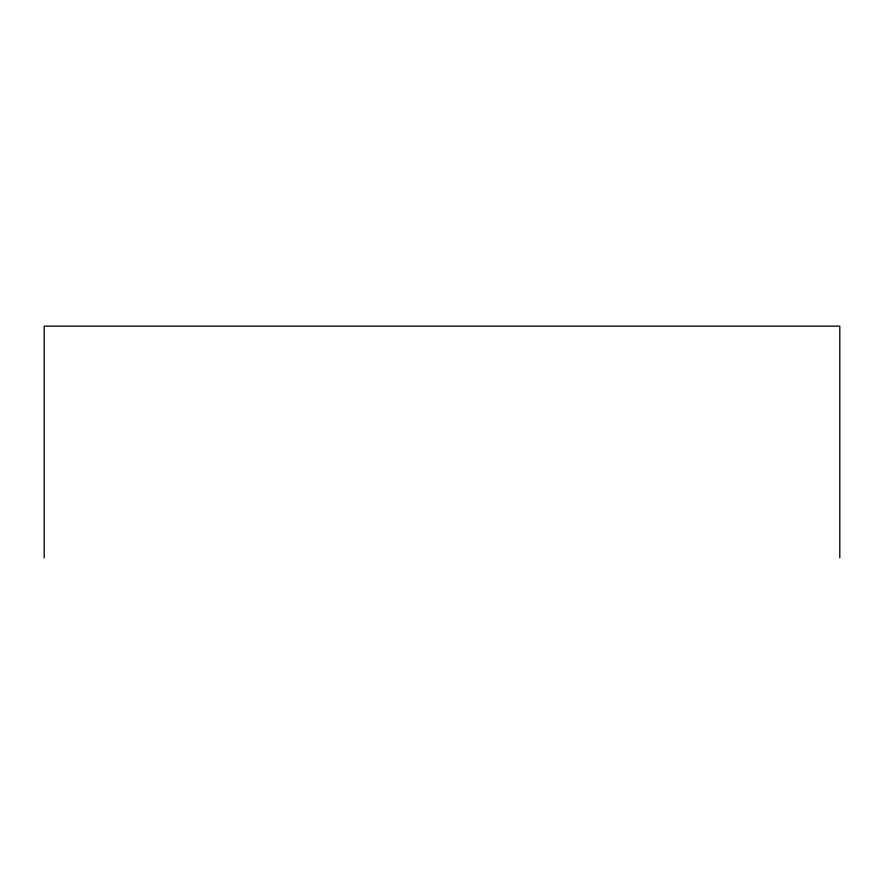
<?xml version="1.0" encoding="UTF-8"?>
<svg xmlns="http://www.w3.org/2000/svg" width="884" height="884" viewBox="0 0 884 884"><rect width="100%" height="100%" fill="white"/><g stroke="black" fill="none" stroke-linecap="round" stroke-linejoin="round"><path stroke-width="1.33" d="M839.8 557.859L839.8 326.141L44.2 326.141L44.2 557.859"/></g></svg>
